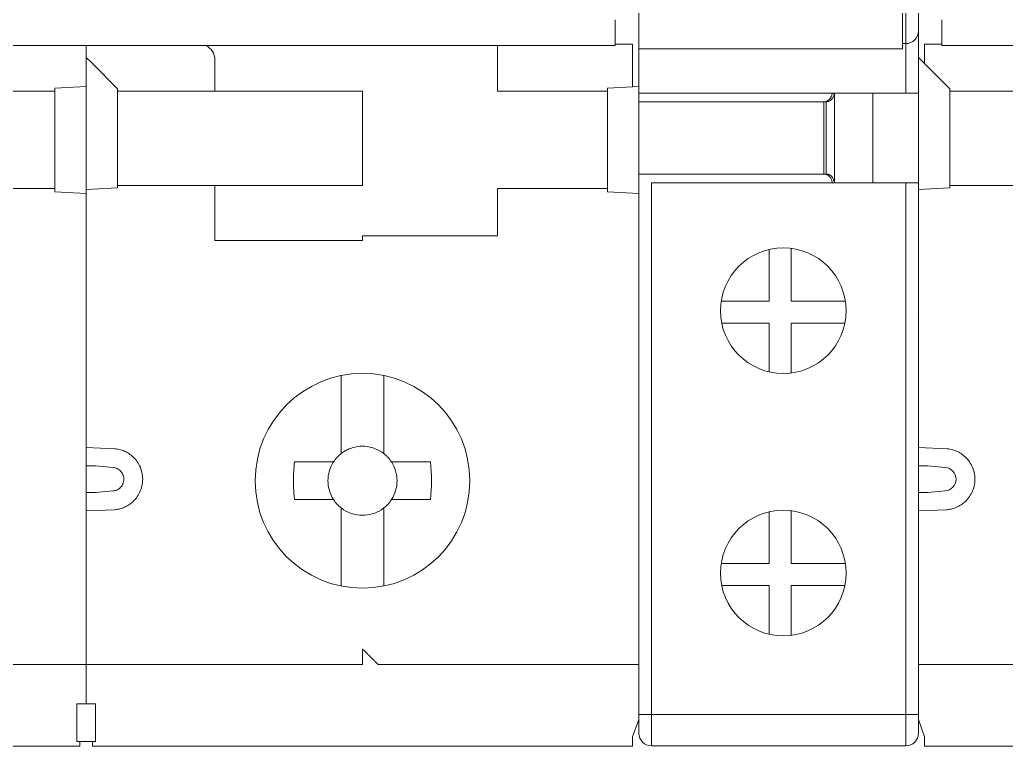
# Model space of a CAD drawing. Header units: millimetres. Extents: x 4137 to 6698, y 1400 to 3585.
# Drawn here: x 4567.43 to 4598.85, y 2326.03 to 2349.15 of the extents above; entities that cross this region are included whole.
import ezdxf

# ---------------------------------------------------------------- set-up
doc = ezdxf.new("R2010")
doc.units = ezdxf.units.MM
doc.layers.add('000-PI-Oprema', color=30, linetype='Continuous', lineweight=5)

msp = doc.modelspace()

# ---------------------------------------------------------------- linework, layer by layer
at = {"layer": '000-PI-Oprema', "color": 0, "linetype": 'ByBlock', "lineweight": 0}
for p, q in [((4587.148, 2327.041), (4587.148, 2352.631)), ((4595.548, 2352.631), (4595.548, 2348.231)), ((4595.648, 2348.391), (4595.648, 2349.391)), ((4596.048, 2349.391), (4596.048, 2348.791)), ((4596.048, 2348.791), (4596.048, 2346.816)), ((4595.548, 2348.391), (4595.648, 2348.391)), ((4595.648, 2346.816), (4595.648, 2348.391)), ((4587.148, 2348.231), (4595.548, 2348.231)), ((4587.148, 2346.816), (4595.648, 2346.816)), ((4593.374, 2346.816), (4593.374, 2343.966)), ((4594.596, 2346.816), (4594.596, 2343.966)), ((4594.598, 2346.816), (4594.598, 2343.966)), ((4596.048, 2346.816), (4595.648, 2346.816)), ((4596.048, 2346.816), (4596.048, 2343.966)), ((4587.148, 2346.541), (4593.041, 2346.541)), ((4593.041, 2346.541), (4593.112, 2346.541)), ((4593.041, 2346.541), (4593.041, 2344.241)), ((4593.112, 2346.541), (4593.112, 2344.241)), ((4593.126, 2346.541), (4593.112, 2346.541)), ((4593.041, 2344.241), (4587.148, 2344.241)), ((4593.112, 2344.241), (4593.041, 2344.241)), ((4593.126, 2344.241), (4593.112, 2344.241)), ((4587.548, 2343.966), (4595.648, 2343.966)), ((4587.548, 2327.041), (4587.548, 2343.966)), ((4595.648, 2343.966), (4596.048, 2343.966)), ((4595.648, 2327.041), (4595.648, 2343.966)), ((4596.048, 2343.966), (4596.048, 2327.041)), ((4591.297, 2341.84), (4591.297, 2340.191)), ((4591.997, 2341.876), (4591.997, 2340.191)), ((4589.77, 2340.191), (4591.297, 2340.191)), ((4591.997, 2340.191), (4593.725, 2340.191)), ((4591.297, 2339.491), (4589.788, 2339.491)), ((4591.297, 2339.491), (4591.297, 2337.943)), ((4591.997, 2337.907), (4591.997, 2339.491)), ((4593.707, 2339.491), (4591.997, 2339.491)), ((4591.997, 2333.526), (4591.997, 2331.841)), ((4591.297, 2333.49), (4591.297, 2331.841)), ((4589.77, 2331.841), (4591.297, 2331.841)), ((4591.997, 2331.841), (4593.725, 2331.841)), ((4589.788, 2331.141), (4591.297, 2331.141)), ((4591.297, 2331.141), (4591.297, 2329.593)), ((4591.997, 2329.557), (4591.997, 2331.141)), ((4593.707, 2331.141), (4591.997, 2331.141)), ((4587.148, 2326.441), (4587.148, 2327.041)), ((4587.548, 2327.041), (4587.148, 2327.041)), ((4587.548, 2327.041), (4595.648, 2327.041)), ((4587.548, 2326.041), (4587.548, 2327.041)), ((4596.048, 2327.041), (4595.648, 2327.041)), ((4595.648, 2326.041), (4595.648, 2327.041)), ((4596.048, 2327.041), (4596.048, 2326.441)), ((4587.548, 2326.041), (4595.648, 2326.041))]:
    msp.add_line(p, q, dxfattribs=at)
at = {"layer": '000-PI-Oprema', "color": 0, "lineweight": 0}
for p, q in [((4587.148, 2349.228), (4587.148, 2347.031)), ((4596.048, 2347.955), (4596.048, 2349.228)), ((4556.798, 2348.331), (4582.298, 2348.331)), ((4569.548, 2348.331), (4569.548, 2347.955)), ((4582.298, 2348.33), (4586.398, 2348.33)), ((4582.648, 2348.33), (4582.648, 2346.878)), ((4586.948, 2348.378), (4586.398, 2348.378)), ((4586.948, 2348.378), (4586.948, 2347.02)), ((4596.798, 2348.378), (4596.248, 2348.378)), ((4596.798, 2348.33), (4600.898, 2348.33)), ((4569.548, 2347.955), (4569.748, 2347.755)), ((4569.548, 2347.031), (4569.548, 2347.955)), ((4569.748, 2347.755), (4570.548, 2346.955)), ((4573.648, 2346.878), (4573.648, 2347.878)), ((4596.048, 2343.778), (4596.048, 2347.955)), ((4596.048, 2347.955), (4596.248, 2347.755)), ((4596.248, 2347.755), (4596.248, 2347.878)), ((4596.248, 2347.755), (4597.048, 2346.955)), ((4568.548, 2346.978), (4569.348, 2347.02)), ((4569.548, 2347.031), (4569.348, 2347.02)), ((4569.548, 2347.031), (4569.548, 2343.778)), ((4586.148, 2346.978), (4586.948, 2347.02)), ((4587.148, 2347.031), (4586.948, 2347.02)), ((4587.148, 2347.031), (4587.148, 2343.626)), ((4565.448, 2346.878), (4568.548, 2346.878)), ((4568.548, 2346.978), (4568.548, 2346.878)), ((4568.548, 2346.878), (4568.548, 2343.778)), ((4570.548, 2346.955), (4570.548, 2346.878)), ((4570.548, 2346.878), (4573.648, 2346.878)), ((4570.548, 2346.878), (4570.548, 2343.878)), ((4574.048, 2346.878), (4573.648, 2346.878)), ((4578.348, 2346.878), (4574.048, 2346.878)), ((4578.348, 2343.878), (4578.348, 2346.878)), ((4583.048, 2346.878), (4582.648, 2346.878)), ((4583.048, 2346.878), (4586.148, 2346.878)), ((4586.148, 2346.878), (4586.148, 2346.978)), ((4586.148, 2343.778), (4586.148, 2346.878)), ((4597.048, 2346.955), (4597.048, 2346.878)), ((4600.148, 2346.878), (4597.048, 2346.878)), ((4597.048, 2346.878), (4597.048, 2343.878)), ((4587.153, 2344.578), (4587.148, 2344.578)), ((4596.048, 2344.778), (4596.043, 2344.783)), ((4570.548, 2343.878), (4570.548, 2343.802)), ((4573.648, 2343.878), (4570.548, 2343.878)), ((4573.648, 2342.128), (4573.648, 2343.878)), ((4573.648, 2343.878), (4574.048, 2343.878)), ((4574.048, 2343.878), (4578.348, 2343.878)), ((4597.048, 2343.878), (4597.048, 2343.802)), ((4600.148, 2343.878), (4597.048, 2343.878)), ((4568.548, 2343.778), (4565.448, 2343.778)), ((4568.548, 2343.678), (4568.548, 2343.778)), ((4569.348, 2343.636), (4568.548, 2343.678)), ((4569.348, 2343.636), (4569.548, 2343.626)), ((4569.548, 2343.75), (4569.548, 2343.778)), ((4569.548, 2343.75), (4569.748, 2343.76)), ((4569.548, 2343.75), (4569.548, 2343.626)), ((4569.548, 2335.855), (4569.548, 2343.626)), ((4570.548, 2343.802), (4569.748, 2343.76)), ((4583.048, 2343.778), (4582.648, 2343.778)), ((4582.648, 2342.278), (4582.648, 2343.778)), ((4583.048, 2343.778), (4586.148, 2343.778)), ((4586.148, 2343.678), (4586.148, 2343.778)), ((4586.948, 2343.636), (4586.148, 2343.678)), ((4587.148, 2343.626), (4586.948, 2343.636)), ((4587.148, 2343.626), (4587.148, 2329.478)), ((4596.048, 2343.75), (4596.248, 2343.76)), ((4596.048, 2343.75), (4596.048, 2335.855)), ((4597.048, 2343.802), (4596.248, 2343.76)), ((4578.348, 2342.128), (4573.648, 2342.128)), ((4578.348, 2342.278), (4578.348, 2342.128)), ((4578.348, 2342.278), (4582.648, 2342.278)), ((4587.148, 2339.978), (4587.153, 2339.978)), ((4596.043, 2339.773), (4596.048, 2339.778)), ((4577.673, 2337.829), (4577.673, 2337.755)), ((4577.673, 2337.755), (4577.673, 2335.635)), ((4579.023, 2337.755), (4579.023, 2337.829)), ((4579.023, 2335.347), (4579.023, 2337.755)), ((4569.548, 2335.855), (4569.548, 2333.202)), ((4596.048, 2335.681), (4596.048, 2335.854)), ((4570.458, 2335.5), (4569.548, 2335.538)), ((4596.958, 2335.5), (4596.048, 2335.538)), ((4576.184, 2335.078), (4577.042, 2335.078)), ((4580.512, 2335.078), (4579.654, 2335.078)), ((4569.848, 2334.951), (4570.405, 2334.902)), ((4596.048, 2334.106), (4596.048, 2334.951)), ((4596.348, 2334.951), (4596.905, 2334.902)), ((4569.848, 2334.106), (4570.405, 2334.155)), ((4596.905, 2334.155), (4596.348, 2334.106)), ((4577.042, 2333.878), (4576.184, 2333.878)), ((4580.512, 2333.878), (4579.654, 2333.878)), ((4569.548, 2333.519), (4570.458, 2333.557)), ((4596.048, 2333.519), (4596.958, 2333.557)), ((4569.548, 2329.478), (4569.548, 2333.202)), ((4577.673, 2333.322), (4577.673, 2331.202)), ((4579.023, 2331.202), (4579.023, 2333.322)), ((4596.048, 2333.203), (4596.048, 2333.256)), ((4596.048, 2333.202), (4596.048, 2329.478)), ((4577.673, 2331.202), (4577.673, 2331.128)), ((4579.023, 2331.128), (4579.023, 2331.202)), ((4569.548, 2329.478), (4569.548, 2327.378)), ((4587.148, 2329.478), (4587.148, 2326.878)), ((4596.048, 2329.478), (4596.048, 2326.878)), ((4569.548, 2328.628), (4561.248, 2328.628)), ((4578.348, 2328.628), (4569.548, 2328.628)), ((4587.148, 2328.628), (4578.848, 2328.628)), ((4596.048, 2328.628), (4604.848, 2328.628)), ((4569.848, 2327.378), (4569.248, 2327.378)), ((4587.148, 2326.878), (4586.948, 2326.328)), ((4596.048, 2326.878), (4596.248, 2326.329)), ((4569.348, 2326.028), (4564.568, 2326.028)), ((4569.348, 2326.178), (4569.248, 2326.178)), ((4569.748, 2326.178), (4569.348, 2326.178)), ((4569.848, 2326.178), (4569.748, 2326.178)), ((4574.548, 2326.028), (4569.748, 2326.028)), ((4574.548, 2326.028), (4582.168, 2326.028)), ((4586.948, 2326.028), (4582.168, 2326.028)), ((4601.048, 2326.028), (4596.248, 2326.028))]:
    msp.add_line(p, q, dxfattribs=at)
at = {"layer": '000-PI-Oprema', "color": 0, "linetype": 'ByBlock', "lineweight": 0}
for centre in [(4591.748, 2339.891), (4591.748, 2331.541)]:
    msp.add_circle(centre, 2, dxfattribs=at)
at = {"layer": '000-PI-Oprema', "color": 0, "lineweight": 0}
msp.add_circle((4578.348, 2334.478), 3.418, dxfattribs=at)
at = {"layer": '000-PI-Oprema', "color": 0, "linetype": 'ByBlock', "lineweight": 0}
for centre, start, end in [((4595.648, 2348.791), 270, 0), ((4587.548, 2326.441), 180, 270), ((4595.648, 2326.441), 270, 0)]:
    msp.add_arc(centre, 0.4, start, end, dxfattribs=at)
at = {"layer": '000-PI-Oprema', "color": 0, "lineweight": 0}
for centre, radius, start, end in [((4573.148, 2347.878), 0.5, 0, 64.7859), ((4578.348, 2334.478), 1.1, 123.0557, 133.0681), ((4578.348, 2334.478), 1.1, 46.9319, 56.9443), ((4578.348, 2334.478), 1.1, 136.9319, 146.9443), ((4578.348, 2334.478), 1.1, 135, 136.9319), ((4578.348, 2334.478), 1.1, 133.0681, 135), ((4578.348, 2334.478), 1.1, 45, 46.9319), ((4578.348, 2334.478), 1.1, 43.0681, 45), ((4578.348, 2334.478), 1.1, 33.0557, 43.0681), ((4578.348, 2334.478), 1.1, 213.0557, 223.0681), ((4578.348, 2334.478), 1.1, 316.9319, 326.9443), ((4578.348, 2334.478), 1.1, 223.0681, 225), ((4578.348, 2334.478), 1.1, 225, 226.9319), ((4578.348, 2334.478), 1.1, 226.9319, 236.9443), ((4578.348, 2334.478), 1.1, 303.0557, 313.0681), ((4578.348, 2334.478), 1.1, 313.0681, 315), ((4578.348, 2334.478), 1.1, 315, 316.9319)]:
    msp.add_arc(centre, radius, start, end, dxfattribs=at)
for points, knots in [([(4586.398, 2349.152), (4586.398, 2349.035), (4586.398, 2348.803), (4586.398, 2348.526), (4586.398, 2348.353), (4586.398, 2348.346), (4586.398, 2348.33)], [0, 0, 0, 0, 0.264619, 0.529237, 0.793855, 1, 1, 1, 1]), ([(4596.798, 2348.33), (4596.798, 2348.346), (4596.798, 2348.353), (4596.798, 2348.526), (4596.798, 2348.803), (4596.798, 2349.035), (4596.798, 2349.152)], [0, 0, 0, 0, 0.206145, 0.470763, 0.735381, 1, 1, 1, 1]), ([(4596.248, 2348.378), (4596.248, 2348.378), (4596.248, 2348.325), (4596.248, 2348.139), (4596.248, 2348.009), (4596.248, 2347.878)], [0, 0, 0, 0, 0.5, 0.5, 1, 1, 1, 1]), ([(4596.048, 2334.951), (4596.048, 2335.068), (4596.048, 2335.303), (4596.048, 2335.58), (4596.048, 2335.678), (4596.048, 2335.716)], [0, 0, 0, 0, 0.378161, 0.755931, 1, 1, 1, 1]), ([(4570.458, 2335.5), (4570.488, 2335.496), (4570.548, 2335.489), (4570.637, 2335.468), (4570.747, 2335.432), (4570.876, 2335.37), (4571.021, 2335.264), (4571.152, 2335.127), (4571.26, 2334.95), (4571.332, 2334.748), (4571.356, 2334.529), (4571.332, 2334.309), (4571.26, 2334.107), (4571.152, 2333.93), (4571.021, 2333.793), (4570.876, 2333.687), (4570.734, 2333.619), (4570.593, 2333.574), (4570.503, 2333.563), (4570.458, 2333.557)], [0, 0, 0, 0, 0.031513, 0.062834, 0.094232, 0.152293, 0.210532, 0.279327, 0.348301, 0.424071, 0.50002, 0.57579, 0.651739, 0.720534, 0.789508, 0.847569, 0.905809, 0.95275, 1, 1, 1, 1]), ([(4578.948, 2335.4), (4578.859, 2335.458), (4578.761, 2335.503), (4578.558, 2335.563), (4578.454, 2335.578), (4578.242, 2335.578), (4578.137, 2335.563), (4577.986, 2335.518), (4577.936, 2335.499), (4577.863, 2335.466), (4577.839, 2335.454), (4577.804, 2335.435), (4577.793, 2335.428), (4577.776, 2335.418), (4577.767, 2335.413), (4577.759, 2335.408), (4577.753, 2335.404), (4577.749, 2335.403), (4577.748, 2335.4)], [0, 0, 0, 0, 0.25, 0.25, 0.5, 0.5, 0.75, 0.75, 0.875, 0.875, 0.9375, 0.9375, 0.96875, 0.96875, 0.984375, 0.992187, 0.992187, 1, 1, 1, 1]), ([(4596.958, 2335.5), (4596.988, 2335.496), (4597.048, 2335.489), (4597.137, 2335.468), (4597.247, 2335.432), (4597.376, 2335.37), (4597.521, 2335.264), (4597.652, 2335.127), (4597.76, 2334.95), (4597.832, 2334.748), (4597.856, 2334.529), (4597.832, 2334.309), (4597.76, 2334.107), (4597.652, 2333.93), (4597.521, 2333.793), (4597.376, 2333.687), (4597.234, 2333.619), (4597.093, 2333.574), (4597.003, 2333.563), (4596.958, 2333.557)], [0, 0, 0, 0, 0.031513, 0.062834, 0.094232, 0.152293, 0.210532, 0.279327, 0.348301, 0.424071, 0.50002, 0.57579, 0.651739, 0.720534, 0.789508, 0.847569, 0.905809, 0.95275, 1, 1, 1, 1]), ([(4576.184, 2335.078), (4576.16, 2334.879), (4576.148, 2334.679), (4576.148, 2334.378), (4576.151, 2334.278), (4576.16, 2334.128), (4576.164, 2334.078), (4576.17, 2334.003), (4576.174, 2333.966), (4576.179, 2333.922), (4576.181, 2333.9), (4576.182, 2333.891), (4576.183, 2333.885), (4576.185, 2333.881), (4576.184, 2333.878)], [0, 0, 0, 0, 0.5, 0.5, 0.75, 0.75, 0.875, 0.875, 0.9375, 0.96875, 0.984375, 0.992188, 0.992188, 1, 1, 1, 1]), ([(4577.426, 2335.078), (4577.31, 2334.9), (4577.248, 2334.692), (4577.248, 2334.266), (4577.31, 2334.057), (4577.426, 2333.879)], [0, 0, 0, 0, 0.5, 0.5, 1, 1, 1, 1]), ([(4579.27, 2333.878), (4579.386, 2334.057), (4579.448, 2334.266), (4579.448, 2334.689), (4579.387, 2334.9), (4579.27, 2335.079)], [0, 0, 0, 0, 0.5, 0.5, 1, 1, 1, 1]), ([(4569.548, 2334.951), (4569.548, 2334.951), (4569.577, 2334.951), (4569.694, 2334.951), (4569.777, 2334.951), (4569.848, 2334.951)], [0, 0, 0, 0, 0.5, 0.5, 1, 1, 1, 1]), ([(4570.405, 2334.155), (4570.425, 2334.157), (4570.464, 2334.163), (4570.519, 2334.181), (4570.571, 2334.208), (4570.623, 2334.247), (4570.672, 2334.298), (4570.729, 2334.39), (4570.761, 2334.528), (4570.729, 2334.667), (4570.672, 2334.758), (4570.61, 2334.824), (4570.521, 2334.882), (4570.444, 2334.895), (4570.405, 2334.902)], [0, 0, 0, 0, 0.053559, 0.105722, 0.157796, 0.211095, 0.279916, 0.349203, 0.500308, 0.651412, 0.720233, 0.789521, 0.894347, 1, 1, 1, 1]), ([(4596.048, 2334.951), (4596.048, 2334.951), (4596.077, 2334.951), (4596.194, 2334.951), (4596.277, 2334.951), (4596.348, 2334.951)], [0, 0, 0, 0, 0.5, 0.5, 1, 1, 1, 1]), ([(4596.905, 2334.902), (4596.998, 2334.894), (4597.087, 2334.85), (4597.212, 2334.713), (4597.248, 2334.621), (4597.248, 2334.436), (4597.212, 2334.343), (4597.087, 2334.207), (4596.998, 2334.163), (4596.905, 2334.155)], [0, 0, 0, 0, 0.25, 0.25, 0.5, 0.5, 0.75, 0.75, 1, 1, 1, 1]), ([(4569.548, 2334.106), (4569.548, 2334.106), (4569.58, 2334.106), (4569.691, 2334.106), (4569.769, 2334.106), (4569.848, 2334.106)], [0, 0, 0, 0, 0.5, 0.5, 1, 1, 1, 1]), ([(4596.048, 2333.256), (4596.048, 2333.26), (4596.048, 2333.284), (4596.048, 2333.458), (4596.048, 2333.75), (4596.048, 2333.987), (4596.048, 2334.106)], [0, 0, 0, 0, 0.06983, 0.379482, 0.689581, 1, 1, 1, 1]), ([(4596.048, 2334.106), (4596.048, 2334.106), (4596.08, 2334.106), (4596.191, 2334.106), (4596.269, 2334.106), (4596.348, 2334.106)], [0, 0, 0, 0, 0.5, 0.5, 1, 1, 1, 1]), ([(4577.748, 2333.556), (4577.926, 2333.441), (4578.134, 2333.379), (4578.558, 2333.378), (4578.77, 2333.441), (4578.948, 2333.556)], [0, 0, 0, 0, 0.5, 0.5, 1, 1, 1, 1]), ([(4578.348, 2329.128), (4578.348, 2329.107), (4578.348, 2329.065), (4578.348, 2329.004), (4578.348, 2328.932), (4578.348, 2328.852), (4578.348, 2328.773), (4578.348, 2328.708), (4578.348, 2328.662), (4578.348, 2328.634), (4578.348, 2328.63), (4578.348, 2328.628)], [0, 0, 0, 0, 0.080758, 0.160392, 0.240099, 0.368585, 0.500066, 0.628554, 0.760036, 0.877963, 1, 1, 1, 1]), ([(4578.348, 2329.128), (4578.368, 2329.108), (4578.406, 2329.07), (4578.458, 2329.018), (4578.502, 2328.974), (4578.559, 2328.917), (4578.626, 2328.85), (4578.703, 2328.773), (4578.766, 2328.71), (4578.812, 2328.663), (4578.842, 2328.634), (4578.846, 2328.63), (4578.848, 2328.628)], [0, 0, 0, 0, 0.090531, 0.16862, 0.234268, 0.287481, 0.430984, 0.554468, 0.680793, 0.795506, 0.900919, 1, 1, 1, 1]), ([(4569.248, 2326.178), (4569.248, 2326.227), (4569.248, 2326.292), (4569.248, 2326.556), (4569.248, 2326.817), (4569.248, 2327.378)], [0.2858647, 0.2858647, 0.2858647, 0.2858647, 0.5, 0.5, 1, 1, 1, 1]), ([(4569.848, 2326.178), (4569.848, 2326.197), (4569.848, 2326.252), (4569.848, 2326.366), (4569.848, 2326.525), (4569.848, 2326.703), (4569.848, 2326.89), (4569.848, 2327.015), (4569.848, 2327.378)], [0.287427, 0.287427, 0.287427, 0.287427, 0.3699948, 0.5001298, 0.629921, 0.7600558, 0.879771, 1, 1, 1, 1]), ([(4586.948, 2326.028), (4586.948, 2326.028), (4586.948, 2326.082), (4586.948, 2326.219), (4586.948, 2326.271), (4586.948, 2326.328)], [0, 0, 0, 0, 0.5, 0.5, 0.737757, 0.737757, 0.737757, 0.737757]), ([(4596.248, 2326.028), (4596.248, 2326.029), (4596.248, 2326.031), (4596.248, 2326.043), (4596.248, 2326.066), (4596.248, 2326.107), (4596.248, 2326.172), (4596.248, 2326.247), (4596.248, 2326.302), (4596.248, 2326.329)], [0, 0, 0, 0, 0.0807576, 0.160392, 0.2400995, 0.3685854, 0.5000663, 0.6285535, 0.7387531, 0.7387531, 0.7387531, 0.7387531]), ([(4569.348, 2326.028), (4569.348, 2326.037), (4569.348, 2326.054), (4569.348, 2326.122), (4569.348, 2326.177), (4569.348, 2326.178)], [0, 0, 0, 0, 0.494587, 0.989166, 1, 1, 1, 1]), ([(4569.748, 2326.178), (4569.748, 2326.177), (4569.748, 2326.122), (4569.748, 2326.054), (4569.748, 2326.037), (4569.748, 2326.028)], [0, 0, 0, 0, 0.010834, 0.505413, 1, 1, 1, 1])]:
    msp.add_open_spline(points, degree=3, knots=knots, dxfattribs=at)
at = {"layer": '000-PI-Oprema', "color": 0, "linetype": 'ByBlock', "lineweight": 0}
for points, knots in [([(4593.047, 2346.541), (4593.067, 2346.541), (4593.108, 2346.548), (4593.169, 2346.577), (4593.225, 2346.624), (4593.269, 2346.686), (4593.295, 2346.752), (4593.303, 2346.797), (4593.305, 2346.816)], [0, 0, 0, 0, 0.175586, 0.351172, 0.526758, 0.702344, 0.87793, 1, 1, 1, 1]), ([(4593.373, 2346.816), (4593.372, 2346.804), (4593.37, 2346.792), (4593.366, 2346.77), (4593.364, 2346.76), (4593.358, 2346.741), (4593.355, 2346.731), (4593.343, 2346.703), (4593.334, 2346.685), (4593.318, 2346.66), (4593.312, 2346.652), (4593.3, 2346.636), (4593.288, 2346.622), (4593.275, 2346.609), (4593.261, 2346.596), (4593.254, 2346.591), (4593.233, 2346.575), (4593.218, 2346.567), (4593.197, 2346.557), (4593.19, 2346.554), (4593.176, 2346.549), (4593.169, 2346.547), (4593.15, 2346.542), (4593.138, 2346.541), (4593.126, 2346.541)], [0, 0, 0, 0, 0.07828, 0.07828, 0.144117, 0.144117, 0.209954, 0.209954, 0.341628, 0.341628, 0.407465, 0.407465, 0.473303, 0.53914, 0.53914, 0.604977, 0.604977, 0.736651, 0.736651, 0.802488, 0.802488, 0.868326, 0.868326, 1, 1, 1, 1]), ([(4593.305, 2343.966), (4593.303, 2343.985), (4593.295, 2344.03), (4593.269, 2344.096), (4593.225, 2344.158), (4593.169, 2344.205), (4593.108, 2344.235), (4593.067, 2344.241), (4593.047, 2344.241)], [0, 0, 0, 0, 0.122057, 0.297646, 0.473234, 0.648823, 0.824411, 1, 1, 1, 1]), ([(4593.126, 2344.241), (4593.138, 2344.241), (4593.15, 2344.24), (4593.169, 2344.235), (4593.176, 2344.233), (4593.19, 2344.228), (4593.197, 2344.226), (4593.218, 2344.216), (4593.233, 2344.207), (4593.254, 2344.192), (4593.261, 2344.186), (4593.275, 2344.174), (4593.288, 2344.161), (4593.3, 2344.146), (4593.312, 2344.131), (4593.318, 2344.122), (4593.334, 2344.097), (4593.343, 2344.08), (4593.355, 2344.051), (4593.358, 2344.042), (4593.364, 2344.022), (4593.366, 2344.012), (4593.37, 2343.99), (4593.372, 2343.978), (4593.373, 2343.966)], [0, 0, 0, 0, 0.131674, 0.131674, 0.197511, 0.197511, 0.263348, 0.263348, 0.395022, 0.395022, 0.46086, 0.46086, 0.526697, 0.592534, 0.592534, 0.658371, 0.658371, 0.790045, 0.790045, 0.855882, 0.855882, 0.921719, 0.921719, 1, 1, 1, 1])]:
    msp.add_open_spline(points, degree=3, knots=knots, dxfattribs=at)
at = {"layer": '000-PI-Oprema', "color": 0, "lineweight": 0}
for points in [[(4577.673, 2335.635), (4577.673, 2335.597), (4577.673, 2335.558), (4577.673, 2335.347)], [(4577.042, 2335.078), (4577.165, 2335.078), (4577.292, 2335.078), (4577.426, 2335.078)], [(4579.654, 2335.078), (4579.53, 2335.078), (4579.404, 2335.078), (4579.27, 2335.078)], [(4580.512, 2335.078), (4580.56, 2334.68), (4580.56, 2334.277), (4580.512, 2333.878)], [(4577.042, 2333.878), (4577.165, 2333.878), (4577.292, 2333.878), (4577.426, 2333.878)], [(4579.27, 2333.878), (4579.404, 2333.878), (4579.53, 2333.878), (4579.654, 2333.878)], [(4577.673, 2333.61), (4577.673, 2333.399), (4577.673, 2333.36), (4577.673, 2333.322)], [(4579.023, 2333.61), (4579.023, 2333.399), (4579.023, 2333.36), (4579.023, 2333.322)]]:
    msp.add_open_spline(points, degree=3, dxfattribs=at)

doc.saveas('drawing.dxf')
